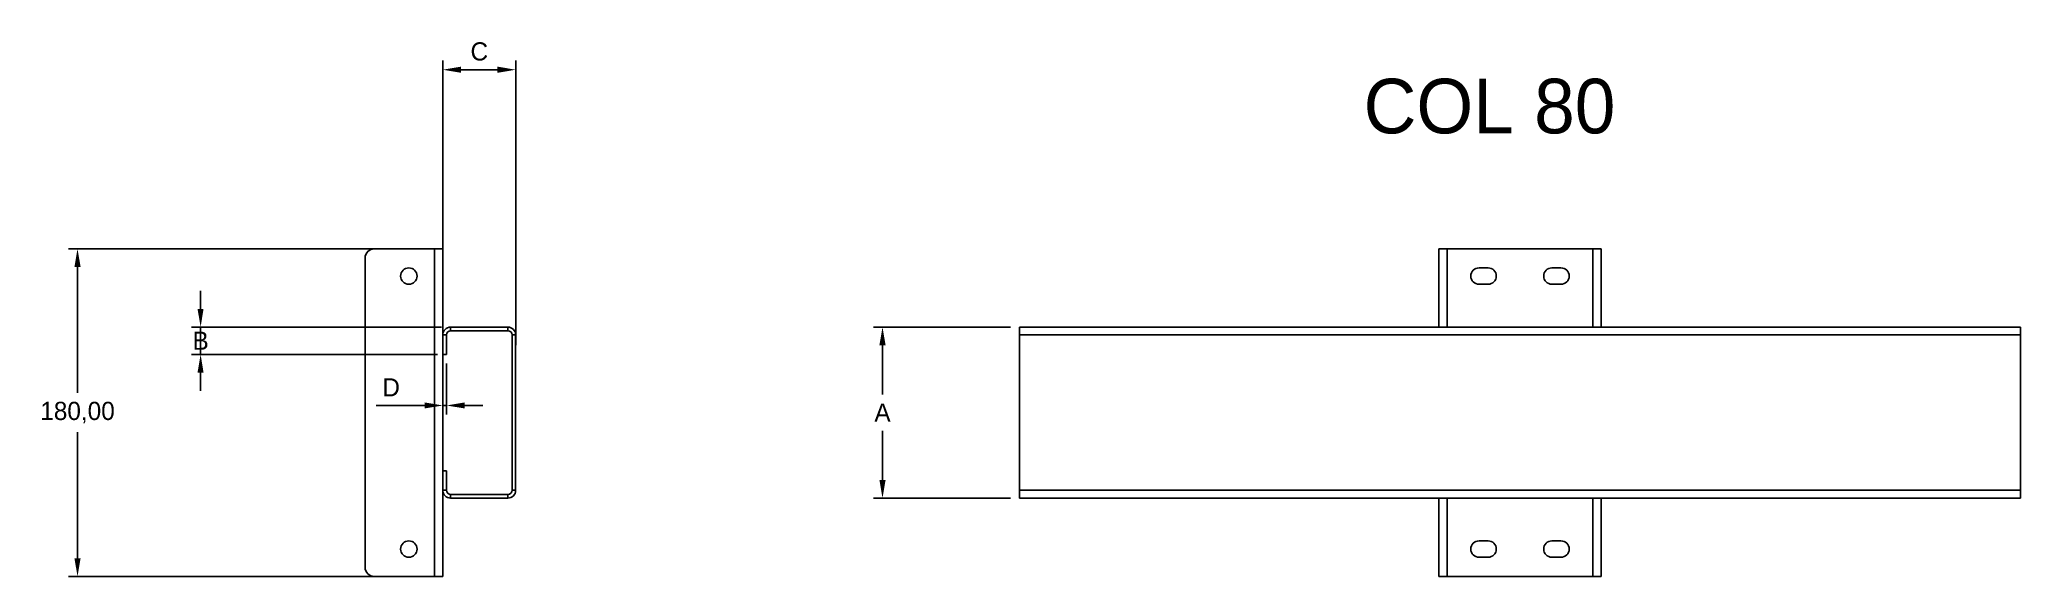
# Model space of a CAD drawing. Header units: millimetres. Extents: x -477 to 611, y -160 to 135.
import ezdxf

# ---------------------------------------------------------------- set-up
doc = ezdxf.new("R2010")
doc.units = ezdxf.units.MM
doc.header["$PDSIZE"] = -1
doc.dimstyles.new('ISO-25', dxfattribs={"dimtxt": 2.5, "dimasz": 2.5, "dimexe": 1.25, "dimexo": 0.625, "dimtad": 1, "dimtxsty": 'Standard', "dimcen": 2.5, "dimadec": 0, "dimazin": 0, "dimtfac": 1, "dimtmove": 0, "dimatfit": 3, "dimfxl": 1, "dimarcsym": 0})

# ---------------------------------------------------------------- blocks, each defined once
blk = doc.blocks.new('*D5')
at = {"color": 2, "lineweight": -2, "transparency": 16777216}
for p, q in [((56.4, -22.8), (-18.9, -22.8)), ((-13.9, -32.8), (-13.9, -59.8)), ((-13.9, -106.8), (-13.9, -79.8)), ((56.4, -116.8), (-18.9, -116.8))]:
    blk.add_line(p, q, dxfattribs=at)
at = {"color": 2, "transparency": 16777216}
for points in [[(-15.6, -32.8), (-12.2, -32.8), (-13.9, -22.8)], [(-15.6, -106.8), (-12.2, -106.8), (-13.9, -116.8)]]:
    blk.add_solid(points, dxfattribs=at)
at = {"layer": 'Defpoints', "color": 0, "transparency": 16777216}
for p in [(-13.9, -22.8), (61.4, -22.8), (61.4, -116.8)]:
    blk.add_point(p, dxfattribs=at)
at = {"color": 1, "transparency": 16777216, "insert": (-13.9, -69.8), "char_height": 10, "attachment_point": 5}
blk.add_mtext('A', dxfattribs=at)
blk = doc.blocks.new('*D6')
at = {"color": 2, "lineweight": -2, "transparency": 16777216}
for p, q in [((-255.3, -32.8), (-255.3, 123.6)), ((-215.3, -32.8), (-215.3, 123.6)), ((-245.3, 118.6), (-225.3, 118.6))]:
    blk.add_line(p, q, dxfattribs=at)
at = {"color": 2, "transparency": 16777216}
for points in [[(-245.3, 120.3), (-245.3, 116.9), (-255.3, 118.6)], [(-225.3, 120.3), (-225.3, 116.9), (-215.3, 118.6)]]:
    blk.add_solid(points, dxfattribs=at)
at = {"layer": 'Defpoints', "color": 0, "transparency": 16777216}
for p in [(-215.3, 118.6), (-255.3, -37.8), (-215.3, -37.8)]:
    blk.add_point(p, dxfattribs=at)
at = {"color": 1, "transparency": 16777216, "insert": (-235.3, 128.6), "char_height": 10, "attachment_point": 5}
blk.add_mtext('C', dxfattribs=at)
blk = doc.blocks.new('*D7')
at = {"color": 2, "lineweight": -2, "transparency": 16777216}
for p, q in [((-388.3, -12.8), (-388.3, -2.8)), ((-256, -22.8), (-393.3, -22.8)), ((-388.3, -22.8), (-388.3, -37.8)), ((-258.3, -37.8), (-393.3, -37.8)), ((-388.3, -47.8), (-388.3, -57.8))]:
    blk.add_line(p, q, dxfattribs=at)
at = {"color": 2, "transparency": 16777216}
for points in [[(-390, -12.8), (-386.7, -12.8), (-388.3, -22.8)], [(-390, -47.8), (-386.7, -47.8), (-388.3, -37.8)]]:
    blk.add_solid(points, dxfattribs=at)
at = {"layer": 'Defpoints', "color": 0, "transparency": 16777216}
for p in [(-251, -22.8), (-388.3, -37.8), (-253.3, -37.8)]:
    blk.add_point(p, dxfattribs=at)
at = {"color": 1, "transparency": 16777216, "insert": (-388.3, -30.3), "char_height": 10, "attachment_point": 5}
blk.add_mtext('B', dxfattribs=at)
blk = doc.blocks.new('*D8')
at = {"color": 2, "lineweight": -2, "transparency": 16777216}
for p, q in [((-255.3, -42.8), (-255.3, -70.9)), ((-253.3, -42.8), (-253.3, -70.9)), ((-265.3, -65.9), (-292, -65.9)), ((-253.3, -65.9), (-255.3, -65.9)), ((-243.3, -65.9), (-233.3, -65.9))]:
    blk.add_line(p, q, dxfattribs=at)
at = {"color": 2, "transparency": 16777216}
for points in [[(-265.3, -64.2), (-265.3, -67.5), (-255.3, -65.9)], [(-243.3, -64.2), (-243.3, -67.5), (-253.3, -65.9)]]:
    blk.add_solid(points, dxfattribs=at)
at = {"layer": 'Defpoints', "color": 0, "transparency": 16777216}
for p in [(-255.3, -37.8), (-253.3, -37.8), (-255.3, -65.9)]:
    blk.add_point(p, dxfattribs=at)
at = {"color": 1, "transparency": 16777216, "insert": (-283.7, -55.9), "char_height": 10, "attachment_point": 5}
blk.add_mtext('D', dxfattribs=at)
blk = doc.blocks.new('*D15')
at = {"color": 2, "lineweight": -2, "transparency": 16777216}
for p, q in [((-279.1, 20.2), (-460.9, 20.2)), ((-455.9, 10.2), (-455.9, -59)), ((-455.9, -149.8), (-455.9, -80.6)), ((-279.1, -159.8), (-460.9, -159.8))]:
    blk.add_line(p, q, dxfattribs=at)
at = {"color": 2, "transparency": 16777216}
for points in [[(-457.6, 10.2), (-454.2, 10.2), (-455.9, 20.2)], [(-457.6, -149.8), (-454.2, -149.8), (-455.9, -159.8)]]:
    blk.add_solid(points, dxfattribs=at)
at = {"layer": 'Defpoints', "color": 0, "transparency": 16777216}
for p in [(-455.9, 20.2), (-274.1, 20.2), (-274.1, -159.8)]:
    blk.add_point(p, dxfattribs=at)
at = {"color": 1, "transparency": 16777216, "insert": (-455.9, -69.8), "char_height": 10, "attachment_point": 5}
blk.add_mtext('180,00', dxfattribs=at)

msp = doc.modelspace()

# ---------------------------------------------------------------- linework, layer by layer
at = {"color": 7, "linetype": 'Continuous', "lineweight": 25}
for p, q in [((-297.975, 15.195), (-297.975, -154.805)), ((-292.975, 20.195), (-255.325, 20.195)), ((-259.975, 20.195), (-259.975, -159.805)), ((-255.325, 20.195), (-255.325, -159.805)), ((291.483, 20.195), (291.483, -22.805)), ((291.483, 20.195), (380.783, 20.195)), ((296.133, 20.195), (296.133, -22.805)), ((376.133, 20.195), (376.133, -22.805)), ((380.783, 20.195), (380.783, -22.805)), ((318.633, 9.695), (313.633, 9.695)), ((313.633, 0.695), (318.633, 0.695)), ((358.633, 9.695), (353.633, 9.695)), ((353.633, 0.695), (358.633, 0.695)), ((-253.325, -27.105), (-255.325, -27.105)), ((-253.325, -27.105), (-253.325, -37.805)), ((-251.025, -22.805), (-251.025, -24.805)), ((-219.625, -22.805), (-251.025, -22.805)), ((-219.625, -24.805), (-251.025, -24.805)), ((-219.625, -24.805), (-219.625, -22.805)), ((-217.325, -112.505), (-217.325, -27.105)), ((-215.325, -27.105), (-217.325, -27.105)), ((-215.325, -112.505), (-215.325, -27.105)), ((61.383, -116.805), (61.383, -22.805)), ((61.383, -22.805), (610.883, -22.805)), ((61.383, -27.105), (610.883, -27.105)), ((610.883, -116.805), (610.883, -22.805)), ((-255.325, -37.805), (-253.325, -37.805)), ((-253.325, -101.805), (-255.325, -101.805)), ((-253.325, -101.805), (-253.325, -112.505)), ((-255.325, -112.505), (-253.325, -112.505)), ((-251.025, -114.805), (-251.025, -116.805)), ((-251.025, -114.805), (-219.625, -114.805)), ((-251.025, -116.805), (-219.625, -116.805)), ((-219.625, -116.805), (-219.625, -114.805)), ((-217.325, -112.505), (-215.325, -112.505)), ((61.383, -112.505), (610.883, -112.505)), ((61.383, -116.805), (610.883, -116.805)), ((291.483, -116.805), (291.483, -159.805)), ((296.133, -116.805), (296.133, -159.805)), ((376.133, -116.805), (376.133, -159.805)), ((380.783, -116.805), (380.783, -159.805)), ((318.633, -140.305), (313.633, -140.305)), ((358.633, -140.305), (353.633, -140.305)), ((313.633, -149.305), (318.633, -149.305)), ((353.633, -149.305), (358.633, -149.305)), ((-292.975, -159.805), (-255.325, -159.805)), ((291.483, -159.805), (380.783, -159.805))]:
    msp.add_line(p, q, dxfattribs=at)
for centre in [(-273.975, 5.195), (-273.975, -144.805)]:
    msp.add_circle(centre, 4.5, dxfattribs=at)
for centre, radius, start, end in [((-292.975, 15.195), 5, 90, 180), ((313.633, 5.195), 4.5, 90, 270), ((318.633, 5.195), 4.5, 270, 90), ((353.633, 5.195), 4.5, 90, 270), ((358.633, 5.195), 4.5, 270, 90), ((-251.025, -27.105), 4.3, 90, 180), ((-251.025, -27.105), 2.3, 90, 180), ((-219.625, -27.105), 4.3, 0, 90), ((-219.625, -27.105), 2.3, 0, 90), ((-251.025, -112.505), 4.3, 180, 270), ((-251.025, -112.505), 2.3, 180, 270), ((-219.625, -112.505), 2.3, 270, 0), ((-219.625, -112.505), 4.3, 270, 0), ((313.633, -144.805), 4.5, 90, 270), ((318.633, -144.805), 4.5, 270, 90), ((353.633, -144.805), 4.5, 90, 270), ((358.633, -144.805), 4.5, 270, 90), ((-292.975, -154.805), 5, 180, 270)]:
    msp.add_arc(centre, radius, start, end, dxfattribs=at)

# ---------------------------------------------------------------- texts
at = {"insert": (250.258, 113.635), "char_height": 30, "attachment_point": 1}
msp.add_mtext_dynamic_manual_height_columns('COL 80', width=168.345, gutter_width=28.825, heights=[0], dxfattribs=at)

# ---------------------------------------------------------------- dimensions: what is measured, and where the dimension line sits
dim = msp.add_linear_dim(base=(-215.325, 118.598), p1=(-255.325, -37.805), p2=(-215.325, -37.805), text='C', dimstyle='ISO-25', override={"dimtxt": 10, "dimasz": 10, "dimexe": 5, "dimexo": 5, "dimgap": 5, "dimtih": 1, "dimtoh": 1, "dimzin": 1, "dimclrd": 2, "dimclre": 2, "dimclrt": 1, "dimadec": 2, "dimtzin": 1})
dim.commit()
dim.dimension.update_dxf_attribs({"geometry": '*D6', "text_midpoint": (-235.325, 118.598), "dimtype": 160})
dim = msp.add_linear_dim(base=(-455.885, 20.195), p1=(-274.15, -159.805), p2=(-274.15, 20.195), angle=90, dimstyle='ISO-25', override={"dimtxt": 10, "dimasz": 10, "dimexe": 5, "dimexo": 5, "dimgap": 5, "dimtih": 1, "dimtoh": 1, "dimzin": 1, "dimclrd": 2, "dimclre": 2, "dimclrt": 1, "dimadec": 2, "dimtzin": 1})
dim.commit()
dim.dimension.update_dxf_attribs({"geometry": '*D15', "text_midpoint": (-455.885, -69.805)})
dim = msp.add_linear_dim(base=(-388.343, -37.805), p1=(-251.025, -22.805), p2=(-253.325, -37.805), angle=90, text='B', dimstyle='ISO-25', override={"dimtxt": 10, "dimasz": 10, "dimexe": 5, "dimexo": 5, "dimgap": 5, "dimtih": 1, "dimtoh": 1, "dimzin": 1, "dimclrd": 2, "dimclre": 2, "dimclrt": 1, "dimadec": 2, "dimtzin": 1})
dim.commit()
dim.dimension.update_dxf_attribs({"geometry": '*D7', "text_midpoint": (-388.343, -30.305), "dimtype": 160})
dim = msp.add_linear_dim(base=(-13.898, -22.805), p1=(61.383, -116.805), p2=(61.383, -22.805), angle=90, text='A', dimstyle='ISO-25', override={"dimtxt": 10, "dimasz": 10, "dimexe": 5, "dimexo": 5, "dimgap": 5, "dimtih": 1, "dimtoh": 1, "dimzin": 1, "dimclrd": 2, "dimclre": 2, "dimclrt": 1, "dimadec": 2, "dimtzin": 1})
dim.commit()
dim.dimension.update_dxf_attribs({"geometry": '*D5', "text_midpoint": (-13.898, -69.805)})
dim = msp.add_linear_dim(base=(-255.325, -65.859), p1=(-253.325, -37.805), p2=(-255.325, -37.805), text='D', dimstyle='ISO-25', override={"dimtxt": 10, "dimasz": 10, "dimexe": 5, "dimexo": 5, "dimgap": 5, "dimtih": 1, "dimtoh": 1, "dimzin": 1, "dimclrd": 2, "dimclre": 2, "dimclrt": 1, "dimadec": 2, "dimtzin": 1})
dim.commit()
dim.dimension.update_dxf_attribs({"geometry": '*D8', "text_midpoint": (-283.658, -55.859)})

doc.saveas('drawing.dxf')
